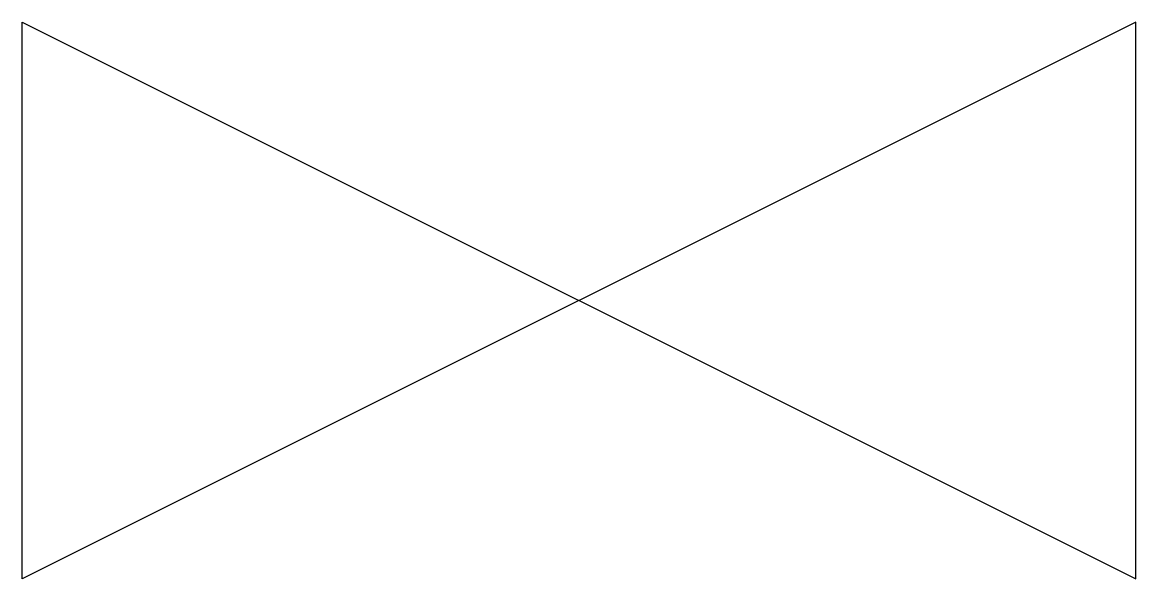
# Model space of a CAD drawing. Header units: metres. Extents: x -0.125 to 0.125, y -0.063 to 0.063.
import ezdxf

# ---------------------------------------------------------------- set-up
doc = ezdxf.new("R2010")
doc.units = ezdxf.units.M

# ---------------------------------------------------------------- blocks, each defined once
blk = doc.blocks.new('VG1')
blk.add_lwpolyline([(-0.125, -0.0625), (-0.125, -0.0625), (-0.125, 0.0625), (0.125, -0.0625), (0.125, 0.0625), (-0.125, -0.0625)])

msp = doc.modelspace()

# ---------------------------------------------------------------- block references
msp.add_blockref('VG1', (0, 0))

doc.saveas('drawing.dxf')
